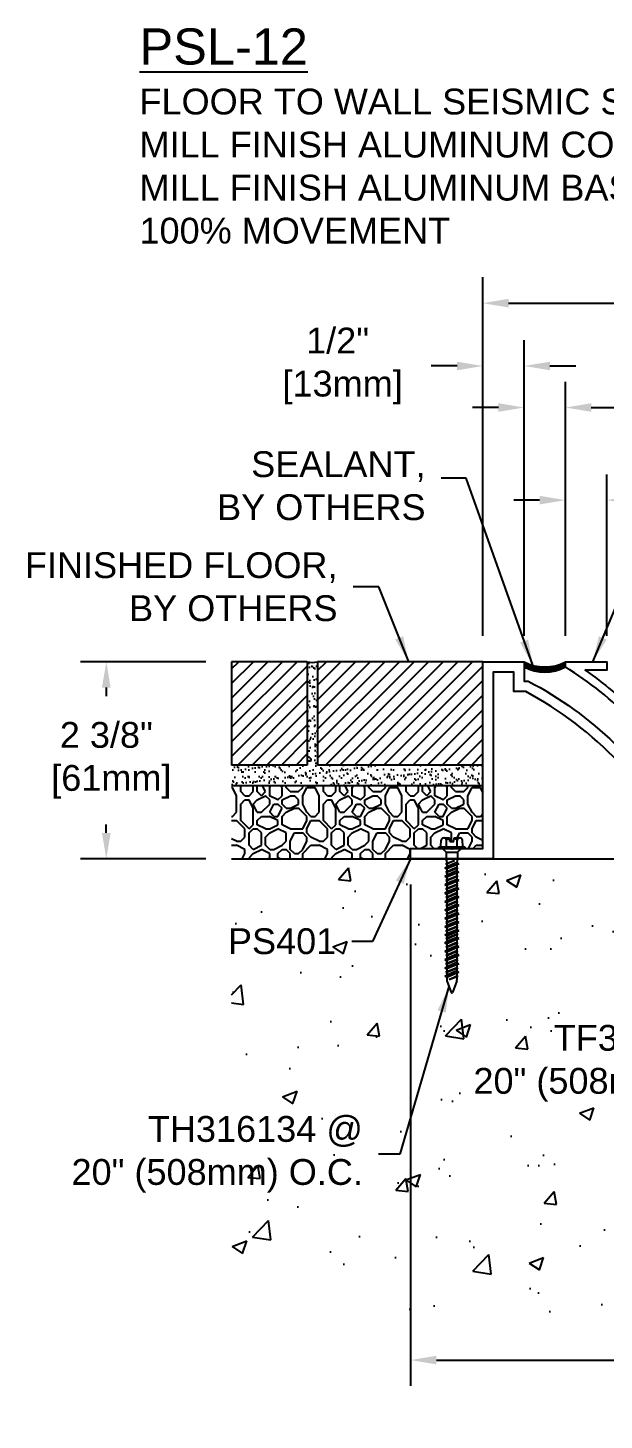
# Model space of a CAD drawing. Header units: inches. Extents: x -12.7 to 59.5, y -5.8 to 11.1.
# Drawn here: x -12.73 to -5.75, y -5.76 to 11.1 of the extents above; entities that cross this region are included whole.
import ezdxf

# ---------------------------------------------------------------- set-up
doc = ezdxf.new("R2010")
doc.units = ezdxf.units.IN
doc.header["$MEASUREMENT"] = 0
for name, color, linetype in [('ANCHORS', 4, 'Continuous'), ('CONDITIONS', 1, 'Continuous'), ('DIMENSIONS', 3, 'Continuous'), ('FILLERS', 2, 'Continuous'), ('METALS', 7, 'Continuous'), ('TEXT', 2, 'Continuous')]:
    doc.layers.add(name, color=color, linetype=linetype)
doc.styles.add('ARIAL', font='arial.ttf')
doc.dimstyles.new('Arial', dxfattribs={"dimtxt": 0.3125, "dimasz": 0.3125, "dimexe": 0.3125, "dimexo": 0.3125, "dimgap": 0.3125, "dimtad": 0, "dimtih": 1, "dimtoh": 1, "dimdec": 4, "dimzin": 3, "dimdsep": 46, "dimlunit": 4, "dimtxsty": 'ARIAL', "dimcen": 0.3125, "dimadec": 0, "dimazin": 0, "dimtfac": 1, "dimtdec": 4, "dimtofl": 0, "dimtmove": 0, "dimatfit": 3, "dimfxl": 0, "dimfrac": 2, "dimtolj": 1, "dimtzin": 0, "dimarcsym": 0})
pattern_1 = [(45, (-9, 0), (-0.0883883, 0.0883883), [])]

# ---------------------------------------------------------------- blocks, each defined once
blk = doc.blocks.new('PS401')
blk.add_lwpolyline([(4.265, 0), (3.309, 0, 0.163545), (1.394, 2.025), (1.25, 2.025), (1.25, 2.26), (1, 2.26), (1, 0), (0, 0), (0, 0.125), (0.49, 0.125), (0.5, 0.115), (0.51, 0.125), (0.875, 0.125), (0.875, 2.385), (1.375, 2.385), (1.375, 2.15), (1.425, 2.15, -0.144709), (3.257, 0.375), (3.311, 0.375, -0.007801), (3.378, 0.25), (3.515, 0.25), (3.515, 0.125), (4.265, 0.125)], format="xyb", close=True)
blk = doc.blocks.new('Ps103')
blk.add_lwpolyline([(46.051, -32.94), (44.32, -32.94), (44.32, -33.04), (46.111, -33.04, -0.104424), (47.3, -31.611, -0.058251), (48.103, -30.967), (48.103, -30.905), (47.603, -30.905), (47.603, -31.005), (47.865, -31.005, 0.045636), (47.233, -31.536, 0.100763)], format="xyb", close=True)
blk = doc.blocks.new('TH-316134')
for p, q in [((-0.157, 0.019), (0.157, 0.019)), ((-0.157, 0), (-0.157, 0.019)), ((-0.157, 0), (0.157, 0)), ((-0.135, 0.029), (-0.129, 0.1)), ((-0.115, 0), (-0.07, -0.045)), ((-0.097, 0.127), (-0.027, 0.127)), ((-0.065, 0.019), (-0.065, 0.1)), ((-0.023, 0.083), (-0.027, 0.127)), ((-0.023, 0.083), (0.023, 0.083)), ((0.023, 0.083), (0.027, 0.127)), ((0.027, 0.127), (0.097, 0.127)), ((0.064, 0.019), (0.064, 0.1)), ((0.115, 0), (0.07, -0.045)), ((0.135, 0.029), (0.129, 0.1)), ((0.157, 0.019), (0.157, 0)), ((-0.074, -0.184), (0.032, -0.147)), ((-0.07, -0.045), (0.07, -0.045)), ((-0.07, -0.045), (-0.07, -0.112)), ((-0.069, -0.122), (-0.063, -0.148)), ((0.032, -0.147), (-0.062, -0.19)), ((-0.062, -0.177), (0.032, -0.147)), ((-0.062, -0.157), (-0.062, -0.177)), ((0.062, -0.157), (0.062, -0.171)), ((0.069, -0.122), (0.063, -0.148)), ((0.07, -0.045), (0.07, -0.112)), ((-0.086, -0.234), (0.086, -0.184)), ((-0.086, -0.234), (-0.062, -0.221)), ((-0.086, -0.234), (-0.062, -0.247)), ((-0.086, -0.336), (0.086, -0.285)), ((-0.086, -0.336), (-0.062, -0.323)), ((-0.086, -0.336), (-0.062, -0.349)), ((-0.074, -0.184), (-0.062, -0.177)), ((-0.074, -0.184), (-0.062, -0.19)), ((-0.074, -0.285), (0.074, -0.234)), ((-0.074, -0.285), (-0.062, -0.279)), ((-0.074, -0.285), (-0.062, -0.291)), ((-0.074, -0.387), (0.074, -0.336)), ((0.062, -0.171), (-0.062, -0.221)), ((-0.062, -0.19), (-0.062, -0.221)), ((0.062, -0.197), (-0.062, -0.247)), ((-0.062, -0.279), (0.062, -0.228)), ((0.062, -0.241), (-0.062, -0.291)), ((-0.062, -0.247), (-0.062, -0.279)), ((0.062, -0.272), (-0.062, -0.323)), ((-0.062, -0.291), (-0.062, -0.323)), ((0.062, -0.298), (-0.062, -0.349)), ((-0.062, -0.381), (0.062, -0.33)), ((0.086, -0.184), (0.062, -0.171)), ((0.086, -0.184), (0.062, -0.197)), ((0.062, -0.197), (0.062, -0.228)), ((0.074, -0.234), (0.062, -0.228)), ((0.074, -0.234), (0.062, -0.241)), ((0.062, -0.241), (0.062, -0.272)), ((0.086, -0.285), (0.062, -0.272)), ((0.086, -0.285), (0.062, -0.298)), ((0.062, -0.298), (0.062, -0.33)), ((0.074, -0.336), (0.062, -0.33)), ((0.074, -0.336), (0.062, -0.342)), ((-0.086, -0.437), (0.086, -0.387)), ((-0.086, -0.437), (-0.062, -0.425)), ((-0.086, -0.437), (-0.062, -0.45)), ((-0.086, -0.539), (0.086, -0.488)), ((-0.074, -0.387), (-0.062, -0.381)), ((-0.074, -0.387), (-0.062, -0.393)), ((-0.074, -0.488), (0.074, -0.437)), ((-0.074, -0.488), (-0.062, -0.482)), ((-0.074, -0.488), (-0.062, -0.494)), ((0.062, -0.342), (-0.062, -0.393)), ((-0.062, -0.349), (-0.062, -0.381)), ((0.062, -0.374), (-0.062, -0.425)), ((-0.062, -0.393), (-0.062, -0.425)), ((0.062, -0.4), (-0.062, -0.45)), ((-0.062, -0.482), (0.062, -0.431)), ((0.062, -0.444), (-0.062, -0.494)), ((-0.062, -0.45), (-0.062, -0.482)), ((0.062, -0.475), (-0.062, -0.526)), ((-0.062, -0.494), (-0.062, -0.526)), ((0.062, -0.501), (-0.062, -0.552)), ((0.062, -0.342), (0.062, -0.374)), ((0.086, -0.387), (0.062, -0.374)), ((0.086, -0.387), (0.062, -0.4)), ((0.062, -0.4), (0.062, -0.431)), ((0.074, -0.437), (0.062, -0.431)), ((0.074, -0.437), (0.062, -0.444)), ((0.062, -0.444), (0.062, -0.475)), ((0.086, -0.488), (0.062, -0.475)), ((0.086, -0.488), (0.062, -0.501)), ((0.062, -0.501), (0.062, -0.533)), ((-0.086, -0.539), (-0.062, -0.526)), ((-0.086, -0.539), (-0.062, -0.552)), ((-0.086, -0.641), (0.086, -0.59)), ((-0.086, -0.641), (-0.062, -0.628)), ((-0.086, -0.641), (-0.062, -0.654)), ((-0.074, -0.59), (0.074, -0.539)), ((-0.074, -0.59), (-0.062, -0.584)), ((-0.074, -0.59), (-0.062, -0.596)), ((-0.074, -0.691), (0.074, -0.641)), ((-0.062, -0.584), (0.062, -0.533)), ((0.062, -0.545), (-0.062, -0.596)), ((-0.062, -0.552), (-0.062, -0.584)), ((0.062, -0.577), (-0.062, -0.628)), ((-0.062, -0.596), (-0.062, -0.628)), ((0.062, -0.603), (-0.062, -0.654)), ((-0.062, -0.685), (0.062, -0.634)), ((0.062, -0.647), (-0.062, -0.698)), ((-0.062, -0.654), (-0.062, -0.685)), ((0.074, -0.539), (0.062, -0.533)), ((0.074, -0.539), (0.062, -0.545)), ((0.062, -0.545), (0.062, -0.577)), ((0.086, -0.59), (0.062, -0.577)), ((0.086, -0.59), (0.062, -0.603)), ((0.062, -0.603), (0.062, -0.634)), ((0.074, -0.641), (0.062, -0.634)), ((0.074, -0.641), (0.062, -0.647)), ((0.062, -0.647), (0.062, -0.678)), ((-0.086, -0.742), (0.086, -0.691)), ((-0.086, -0.742), (-0.062, -0.729)), ((-0.086, -0.742), (-0.062, -0.755)), ((-0.086, -0.844), (0.086, -0.793)), ((-0.086, -0.844), (-0.062, -0.831)), ((-0.074, -0.691), (-0.062, -0.685)), ((-0.074, -0.691), (-0.062, -0.698)), ((-0.074, -0.793), (0.074, -0.742)), ((-0.074, -0.793), (-0.062, -0.787)), ((-0.074, -0.793), (-0.062, -0.799)), ((0.062, -0.678), (-0.062, -0.729)), ((-0.062, -0.698), (-0.062, -0.729)), ((0.062, -0.704), (-0.062, -0.755)), ((-0.062, -0.787), (0.062, -0.736)), ((0.062, -0.748), (-0.062, -0.799)), ((-0.062, -0.755), (-0.062, -0.787)), ((0.062, -0.78), (-0.062, -0.831)), ((-0.062, -0.799), (-0.062, -0.831)), ((0.062, -0.806), (-0.062, -0.857)), ((-0.062, -0.888), (0.062, -0.838)), ((0.086, -0.691), (0.062, -0.678)), ((0.086, -0.691), (0.062, -0.704)), ((0.062, -0.704), (0.062, -0.736)), ((0.074, -0.742), (0.062, -0.736)), ((0.074, -0.742), (0.062, -0.748)), ((0.062, -0.748), (0.062, -0.78)), ((0.086, -0.793), (0.062, -0.78)), ((0.086, -0.793), (0.062, -0.806)), ((0.062, -0.806), (0.062, -0.838)), ((0.074, -0.844), (0.062, -0.838)), ((-0.086, -0.844), (-0.062, -0.857)), ((-0.086, -0.945), (0.086, -0.895)), ((-0.086, -0.945), (-0.062, -0.932)), ((-0.086, -0.945), (-0.062, -0.958)), ((-0.086, -1.047), (0.086, -0.996)), ((-0.074, -0.895), (0.074, -0.844)), ((-0.074, -0.895), (-0.062, -0.888)), ((-0.074, -0.895), (-0.062, -0.901)), ((-0.074, -0.996), (0.074, -0.945)), ((-0.074, -0.996), (-0.062, -0.99)), ((-0.074, -0.996), (-0.062, -1.002)), ((0.062, -0.85), (-0.062, -0.901)), ((-0.062, -0.857), (-0.062, -0.888)), ((0.062, -0.882), (-0.062, -0.932)), ((-0.062, -0.901), (-0.062, -0.932)), ((0.062, -0.907), (-0.062, -0.958)), ((-0.062, -0.99), (0.062, -0.939)), ((0.062, -0.951), (-0.062, -1.002)), ((-0.062, -0.958), (-0.062, -0.99)), ((0.062, -0.983), (-0.062, -1.034)), ((-0.062, -1.002), (-0.062, -1.034)), ((0.062, -1.009), (-0.062, -1.06)), ((0.074, -0.844), (0.062, -0.85)), ((0.062, -0.85), (0.062, -0.882)), ((0.086, -0.895), (0.062, -0.882)), ((0.086, -0.895), (0.062, -0.907)), ((0.062, -0.907), (0.062, -0.939)), ((0.074, -0.945), (0.062, -0.939)), ((0.074, -0.945), (0.062, -0.951)), ((0.062, -0.951), (0.062, -0.983)), ((0.086, -0.996), (0.062, -0.983)), ((0.086, -0.996), (0.062, -1.009)), ((0.062, -1.001), (0.062, -1.033)), ((-0.086, -1.047), (-0.062, -1.034)), ((-0.086, -1.047), (-0.062, -1.06)), ((-0.086, -1.141), (0.086, -1.09)), ((-0.086, -1.141), (-0.062, -1.128)), ((-0.086, -1.141), (-0.062, -1.154)), ((-0.074, -1.09), (0.074, -1.039)), ((-0.074, -1.09), (-0.062, -1.084)), ((-0.074, -1.09), (-0.062, -1.096)), ((-0.074, -1.191), (0.074, -1.141)), ((-0.062, -1.084), (0.062, -1.033)), ((0.062, -1.045), (-0.062, -1.096)), ((-0.062, -1.052), (-0.062, -1.084)), ((0.062, -1.077), (-0.062, -1.128)), ((-0.062, -1.096), (-0.062, -1.128)), ((0.062, -1.103), (-0.062, -1.154)), ((-0.062, -1.185), (0.062, -1.134)), ((0.062, -1.147), (-0.062, -1.198)), ((-0.062, -1.154), (-0.062, -1.185)), ((0.062, -1.178), (-0.062, -1.229)), ((0.074, -1.039), (0.062, -1.033)), ((0.074, -1.039), (0.062, -1.045)), ((0.062, -1.045), (0.062, -1.077)), ((0.086, -1.09), (0.062, -1.077)), ((0.086, -1.09), (0.062, -1.103)), ((0.062, -1.103), (0.062, -1.134)), ((0.074, -1.141), (0.062, -1.134)), ((0.074, -1.141), (0.062, -1.147)), ((0.062, -1.147), (0.062, -1.178)), ((0.086, -1.191), (0.062, -1.178)), ((-0.086, -1.242), (0.086, -1.191)), ((-0.086, -1.242), (-0.062, -1.229)), ((-0.086, -1.242), (-0.062, -1.255)), ((-0.086, -1.344), (0.086, -1.293)), ((-0.086, -1.344), (-0.062, -1.331)), ((-0.086, -1.344), (-0.062, -1.357)), ((-0.074, -1.191), (-0.062, -1.185)), ((-0.074, -1.191), (-0.062, -1.198)), ((-0.074, -1.293), (0.074, -1.242)), ((-0.074, -1.293), (-0.062, -1.287)), ((-0.074, -1.293), (-0.062, -1.299)), ((-0.074, -1.395), (0.074, -1.344)), ((-0.062, -1.198), (-0.062, -1.229)), ((0.062, -1.204), (-0.062, -1.255)), ((-0.062, -1.287), (0.062, -1.236)), ((0.062, -1.248), (-0.062, -1.299)), ((-0.062, -1.255), (-0.062, -1.287)), ((0.062, -1.28), (-0.062, -1.331)), ((-0.062, -1.299), (-0.062, -1.331)), ((0.062, -1.306), (-0.062, -1.357)), ((-0.062, -1.388), (0.062, -1.338)), ((0.086, -1.191), (0.062, -1.204)), ((0.062, -1.204), (0.062, -1.236)), ((0.074, -1.242), (0.062, -1.236)), ((0.074, -1.242), (0.062, -1.248)), ((0.062, -1.248), (0.062, -1.28)), ((0.086, -1.293), (0.062, -1.28)), ((0.086, -1.293), (0.062, -1.306)), ((0.062, -1.306), (0.062, -1.338)), ((0.074, -1.344), (0.062, -1.338)), ((0.074, -1.344), (0.062, -1.35)), ((-0.086, -1.445), (0.086, -1.395)), ((-0.086, -1.445), (-0.062, -1.432)), ((-0.086, -1.445), (-0.062, -1.458)), ((-0.086, -1.547), (0.086, -1.496)), ((-0.074, -1.395), (-0.062, -1.388)), ((-0.074, -1.395), (-0.062, -1.401)), ((-0.074, -1.496), (0.074, -1.445)), ((-0.074, -1.496), (-0.062, -1.49)), ((-0.074, -1.496), (-0.062, -1.502)), ((0.062, -1.35), (-0.062, -1.401)), ((-0.062, -1.357), (-0.062, -1.388)), ((0.062, -1.382), (-0.062, -1.432)), ((-0.062, -1.401), (-0.062, -1.432)), ((0.062, -1.407), (-0.062, -1.458)), ((-0.062, -1.49), (0.062, -1.439)), ((0.062, -1.451), (-0.062, -1.502)), ((-0.062, -1.458), (-0.062, -1.49)), ((0.062, -1.483), (-0.062, -1.534)), ((-0.062, -1.502), (-0.062, -1.534)), ((0.062, -1.509), (-0.062, -1.56)), ((0.062, -1.35), (0.062, -1.382)), ((0.086, -1.395), (0.062, -1.382)), ((0.086, -1.395), (0.062, -1.407)), ((0.062, -1.407), (0.062, -1.439)), ((0.074, -1.445), (0.062, -1.439)), ((0.074, -1.445), (0.062, -1.451)), ((0.062, -1.451), (0.062, -1.483)), ((0.086, -1.496), (0.062, -1.483)), ((0.086, -1.496), (0.062, -1.509)), ((0.062, -1.509), (0.062, -1.541)), ((-0.086, -1.547), (-0.062, -1.534)), ((-0.086, -1.547), (-0.062, -1.56)), ((-0.062, -1.56), (-0.062, -1.586)), ((-0.06, -1.601), (-0.01, -1.744)), ((-0.034, -1.584), (0.062, -1.541)), ((-0.034, -1.584), (0.074, -1.547)), ((0.062, -1.553), (-0.034, -1.584)), ((0.06, -1.601), (0.01, -1.744)), ((0.074, -1.547), (0.062, -1.541)), ((0.074, -1.547), (0.062, -1.553)), ((0.062, -1.553), (0.062, -1.586))]:
    blk.add_line(p, q)
for centre, radius, start, end in [((-0.146, 0.03), 0.0112, 270, 355), ((-0.097, 0.095), 0.0327, 9.285, 170.715), ((0, 0.038), 0.0896, 107.4215, 136.0407), ((0, 0.038), 0.0896, 43.9593, 72.5785), ((0.097, 0.095), 0.0327, 9.285, 170.715), ((0.146, 0.03), 0.0112, 185, 270), ((-0.023, -0.112), 0.0465, 180, 191.9357), ((-0.109, -0.157), 0.0465, 0, 11.9357), ((0.109, -0.157), 0.0465, 168.0643, 180), ((0.023, -0.112), 0.0465, 348.0643, 0), ((-0.016, -1.586), 0.0465, 180, 199.3058), ((0.016, -1.586), 0.0465, 340.6942, 0), ((0, -1.739), 0.0106, 204.1001, 335.8999)]:
    blk.add_arc(centre, radius, start, end)
blk = doc.blocks.new('TH316134')
blk.add_blockref('TH-316134', (0, 0))
blk = doc.blocks.new('*D10')
at = {"layer": 'Defpoints', "color": 0}
for p in [(-8.095, 1.038), (1.42, -4.52), (1.42, -5.03)]:
    blk.add_point(p, dxfattribs=at)
at = {"layer": 'DIMENSIONS', "color": 0, "lineweight": -2}
for p, q in [((-8.095, 0.725), (-8.095, -5.343)), ((1.42, -4.832), (1.42, -5.343)), ((-7.782, -5.03), (-4.591, -5.03)), ((1.108, -5.03), (-2.083, -5.03))]:
    blk.add_line(p, q, dxfattribs=at)
at = {"layer": 'DIMENSIONS', "color": 0}
for points in [[(-7.782, -4.978), (-7.782, -5.082), (-8.095, -5.03)], [(1.108, -4.978), (1.108, -5.082), (1.42, -5.03)]]:
    blk.add_solid(points, dxfattribs=at)
at = {"layer": 'DIMENSIONS', "color": 0, "insert": (-3.337, -5.03), "char_height": 0.3125, "attachment_point": 5, "style": 'ARIAL'}
blk.add_mtext('\\A1;9 1/2"\\P [242mm]', dxfattribs=at)
blk = doc.blocks.new('*D12')
at = {"layer": 'Defpoints', "color": 0}
for p in [(-6.22, 6.5), (-6.72, 3.423), (-6.22, 3.423)]:
    blk.add_point(p, dxfattribs=at)
at = {"layer": 'DIMENSIONS', "color": 0, "lineweight": -2}
for p, q in [((-6.72, 3.735), (-6.72, 6.812)), ((-6.22, 3.735), (-6.22, 6.812)), ((-7.032, 6.5), (-7.345, 6.5)), ((-5.907, 6.5), (-5.595, 6.5))]:
    blk.add_line(p, q, dxfattribs=at)
at = {"layer": 'DIMENSIONS', "color": 0}
for points in [[(-7.032, 6.552), (-7.032, 6.448), (-6.72, 6.5)], [(-5.907, 6.552), (-5.907, 6.448), (-6.22, 6.5)]]:
    blk.add_solid(points, dxfattribs=at)
at = {"layer": 'DIMENSIONS', "color": 0, "insert": (-4.462, 6.5), "char_height": 0.3125, "attachment_point": 5, "style": 'ARIAL'}
blk.add_mtext('\\A1;1/2"\\P [13mm]', dxfattribs=at)
blk = doc.blocks.new('*D13')
at = {"layer": 'Defpoints', "color": 0}
for p in [(13.42, 7.763), (13.42, 7.326), (-7.22, 3.423)]:
    blk.add_point(p, dxfattribs=at)
at = {"layer": 'DIMENSIONS', "color": 0, "lineweight": -2}
for p, q in [((-7.22, 3.735), (-7.22, 8.076)), ((13.42, 7.638), (13.42, 8.076)), ((-6.907, 7.763), (1.846, 7.763)), ((13.108, 7.763), (4.354, 7.763))]:
    blk.add_line(p, q, dxfattribs=at)
at = {"layer": 'DIMENSIONS', "color": 0}
for points in [[(-6.907, 7.816), (-6.907, 7.711), (-7.22, 7.763)], [(13.108, 7.816), (13.108, 7.711), (13.42, 7.763)]]:
    blk.add_solid(points, dxfattribs=at)
at = {"layer": 'DIMENSIONS', "color": 0, "insert": (3.1, 7.763), "char_height": 0.3125, "attachment_point": 5, "style": 'ARIAL'}
blk.add_mtext('\\A1;1\'-8 5/8"\\P [524mm]', dxfattribs=at)
blk = doc.blocks.new('*D14')
at = {"layer": 'Defpoints', "color": 0}
for p in [(-7.22, 7.003), (-7.22, 3.423), (-6.72, 3.423)]:
    blk.add_point(p, dxfattribs=at)
at = {"layer": 'DIMENSIONS', "color": 0, "lineweight": -2}
for p, q in [((-7.22, 3.735), (-7.22, 7.316)), ((-6.72, 3.735), (-6.72, 7.316)), ((-7.532, 7.003), (-7.845, 7.003)), ((-6.407, 7.003), (-6.095, 7.003))]:
    blk.add_line(p, q, dxfattribs=at)
at = {"layer": 'DIMENSIONS', "color": 0}
for points in [[(-7.532, 7.055), (-7.532, 6.951), (-7.22, 7.003)], [(-6.407, 7.055), (-6.407, 6.951), (-6.72, 7.003)]]:
    blk.add_solid(points, dxfattribs=at)
at = {"layer": 'DIMENSIONS', "color": 0, "insert": (-8.977, 7.003), "char_height": 0.3125, "attachment_point": 5, "style": 'ARIAL'}
blk.add_mtext('\\A1;1/2"\\P [13mm]', dxfattribs=at)
blk = doc.blocks.new('*D15')
at = {"layer": 'Defpoints', "color": 0}
for p in [(-5.72, 5.379), (-6.22, 3.423), (-5.72, 3.423)]:
    blk.add_point(p, dxfattribs=at)
at = {"layer": 'DIMENSIONS', "color": 0, "lineweight": -2}
for p, q in [((-6.22, 3.735), (-6.22, 5.691)), ((-5.72, 3.735), (-5.72, 5.691)), ((-6.532, 5.379), (-6.845, 5.379)), ((-5.407, 5.379), (-5.095, 5.379))]:
    blk.add_line(p, q, dxfattribs=at)
at = {"layer": 'DIMENSIONS', "color": 0}
for points in [[(-6.532, 5.431), (-6.532, 5.327), (-6.22, 5.379)], [(-5.407, 5.431), (-5.407, 5.327), (-5.72, 5.379)]]:
    blk.add_solid(points, dxfattribs=at)
at = {"layer": 'DIMENSIONS', "color": 0, "insert": (-3.962, 5.379), "char_height": 0.3125, "attachment_point": 5, "style": 'ARIAL'}
blk.add_mtext('\\A1;1/2"\\P [13mm]', dxfattribs=at)
blk = doc.blocks.new('sealant')
for centre, radius, start, end in [((1.141, -8.699), 0.528, 241.7432, 298.2568), ((1.141, -8.714), 0.528, 241.7432, 298.2568), ((1.141, -8.73), 0.528, 241.7432, 298.2568), ((1.141, -8.746), 0.528, 241.7432, 298.2568), ((1.14, -8.766), 0.524, 241.6305, 298.6259)]:
    blk.add_arc(centre, radius, start, end)
blk = doc.blocks.new('*D17')
at = {"layer": 'Defpoints', "color": 0}
for p in [(-10.26, 3.423), (-11.776, 1.038), (-10.26, 1.038)]:
    blk.add_point(p, dxfattribs=at)
at = {"layer": 'DIMENSIONS', "color": 0, "lineweight": -2}
for p, q in [((-10.573, 3.423), (-12.089, 3.423)), ((-11.776, 3.11), (-11.776, 3.006)), ((-11.776, 1.35), (-11.776, 1.454)), ((-10.573, 1.038), (-12.089, 1.038))]:
    blk.add_line(p, q, dxfattribs=at)
at = {"layer": 'DIMENSIONS', "color": 0}
for points in [[(-11.829, 3.11), (-11.724, 3.11), (-11.776, 3.423)], [(-11.829, 1.35), (-11.724, 1.35), (-11.776, 1.038)]]:
    blk.add_solid(points, dxfattribs=at)
at = {"layer": 'DIMENSIONS', "color": 0, "insert": (-11.776, 2.23), "char_height": 0.3125, "attachment_point": 5, "style": 'ARIAL'}
blk.add_mtext('\\A1;2 3/8"\\P [61mm]', dxfattribs=at)

msp = doc.modelspace()

# ---------------------------------------------------------------- hatches: boundary and pattern name
at = {"layer": 'CONDITIONS'}
h = msp.add_hatch(dxfattribs=at)
h.set_pattern_fill('AR-SAND', color=256, scale=0.0625, style=0)
h.set_pattern_definition([(37.5, (-9, 0), (-0.003937, 0.1204265), [0, -0.095, 0, -0.10625, 0, -0.1015625]), (7.5, (-9, 0), (0.110611, 0.176384), [0, -0.05125, 0, -0.085625, 0, -0.0328125]), (327.5, (-9.07688, 0), (0.194634, 0.0003537), [0, -0.03125, 0, -0.1125, 0, -0.146875]), (317.5, (-9.07688, 0), (0.187883, 0.054855), [0, -0.015625, 0, -0.07375, 0, -0.084375])])
h.paths.add_polyline_path([(-9.219665, 3.422595, -0.1359599), (-9.344665, 3.422595), (-9.344665, 2.172595), (-10.260046, 2.172595), (-10.260046, 1.922595), (-7.219665, 1.922595), (-7.219665, 2.172595), (-9.219665, 2.172595)])
h = msp.add_hatch(dxfattribs=at)
h.set_pattern_fill('ANSI31', color=256, style=0)
h.set_pattern_definition(pattern_1)
h.paths.add_polyline_path([(-9.344665, 3.422595), (-10.260046, 3.422595), (-10.260046, 2.172595), (-9.344665, 2.172595)])
h = msp.add_hatch(dxfattribs=at)
h.set_pattern_fill('ANSI31', color=256, style=0)
h.set_pattern_definition(pattern_1)
h.paths.add_polyline_path([(-7.219665, 2.172595), (-7.219665, 3.422595), (-9.219665, 3.422595), (-9.219665, 2.172595)])
h = msp.add_hatch(dxfattribs=at)
h.set_pattern_fill('AGGREGAT', color=256, style=0)
h.set_pattern_definition([(0, (-9, 0), (1, 1), [0.1, -0.15, 0.05, -0.15, 0.05, -0.5]), (0, (-8.5, 0.1), (1, 1), [0.05, -0.95]), (0, (-8.8, 0.15), (1, 1), [0.05, -0.1, 0.05, -0.8]), (0, (-8.3, 0.2), (1, 1), [0.1, -0.9]), (0, (-8.2, 0.25), (1, 1), [0.05, -0.95]), (0, (-8.5, 0.35), (1, 1), [0.1, -0.9]), (0, (-9, 0.4), (1, 1), [0.05, -0.1, 0.05, -0.25, 0.15, -0.4]), (0, (-8.3, 0.5), (1, 1), [0.1, -0.9]), (0, (-8.9, 0.55), (1, 1), [0.1, -0.05, 0.05, -0.4, 0.05, -0.35]), (0, (-8.95, 0.6), (1, 1), [0.05, -0.95]), (0, (-8.6, 0.65), (1, 1), [0.05, -0.05, 0.05, -0.85]), (0, (-8.75, 0.7), (1, 1), [0.05, -0.95]), (0, (-8.1, 0.75), (1, 1), [0.05, -0.95]), (0, (-8.55, 0.8), (1, 1), [0.05, -0.4, 0.05, -0.5]), (0, (-8.55, 0.85), (1, 1), [0.1, -0.9]), (0, (-8.35, 0.9), (1, 1), [0.1, -0.9]), (0, (-8.95, 0.95), (1, 1), [0.05, -0.6, 0.1, -0.25]), (90, (-9, 0.45), (-1, 1), [0.2, -0.2, 0.1, -0.5]), (90, (-8.95, 0.45), (-1, 1), [0.05, -0.35, 0.1, -0.5]), (90, (-8.9, 0.2), (-1, 1), [0.15, -0.85]), (90, (-8.85, 0.2), (-1, 1), [0.1, -0.9]), (90, (-8.8, 0.05), (-1, 1), [0.05, -0.6, 0.05, -0.05, 0.1, -0.15]), (90, (-8.7, 0.05), (-1, 1), [0.05, -0.35, 0.05, -0.55]), (90, (-8.65, 0.45), (-1, 1), [0.1, -0.15, 0.05, -0.05, 0.1, -0.55]), (90, (-8.6, 0.25), (-1, 1), [0.1, -0.55, 0.05, -0.3]), (90, (-8.55, 0.05), (-1, 1), [0.05, -0.05, 0.1, -0.8]), (90, (-8.45, 0.7), (-1, 1), [0.05, -0.95]), (90, (-8.4, 0.7), (-1, 1), [0.1, -0.1, 0.05, -0.05, 0.1, -0.6]), (90, (-8.35, 0.25), (-1, 1), [0.05, -0.05, 0.05, -0.1, 0.05, -0.7]), (90, (-8.2, 0.6), (-1, 1), [0.2, -0.8]), (90, (-8.15, 0.5), (-1, 1), [0.2, -0.15, 0.1, -0.55]), (90, (-8.1, 0.1), (-1, 1), [0.05, -0.15, 0.1, -0.7]), (90, (-8.05, 0.2), (-1, 1), [0.15, -0.85]), (45, (-8.6, 0), (6e-17, 1), [0.0707, -1.3435]), (45, (-8.05, 0.05), (6e-17, 1), [0.07071, -1.20208, 0.07071, -0.07071]), (45, (-8.7, 0.1), (6e-17, 1), [0.07071, -0.56568, 0.07071, -0.70711]), (45, (-8.45, 0.1), (6e-17, 1), [0.07071, -1.13137, 0.07071, -0.14142]), (45, (-8.4, 0.1), (6e-17, 1), [0.14142, -0.56568, 0.14142, -0.56569]), (45, (-8.65, 0.2), (6e-17, 1), [0.0707, -0.6364, 0.0707, -0.0707, 0.0707, -0.49501]), (45, (-8.15, 0.25), (6e-17, 1), [0.07071, -0.07071, 0.07071, -1.20208]), (45, (-8.85, 0.3), (6e-17, 1), [0.07071, -0.84852, 0.07071, -0.42427]), (45, (-8.05, 0.4), (6e-17, 1), [0.0707, -0.0707, 0.0707, -0.28284, 0.0707, -0.84857]), (45, (-8.65, 0.55), (6e-17, 1), [0.0707, -1.3435]), (45, (-8.9, 0.6), (6e-17, 1), [0.14142, -1.2728]), (45, (-9, 0.7), (6e-17, 1), [0.07071, -0.07071, 0.07071, -1.20208]), (45, (-8.45, 0.85), (6e-17, 1), [0.0707, -1.3435]), (45, (-8.15, 0.95), (6e-17, 1), [0.0707, -1.3435]), (135, (-8.55, 0.1), (6e-17, 1), [0.0707, -1.3435]), (135, (-8.5, 0.1), (6e-17, 1), [0.0707, -1.3435]), (135, (-8.8, 0.15), (6e-17, 1), [0.07071, -0.28284, 0.14142, -0.91924]), (135, (-9, 0.15), (6e-17, 1), [0.0707, -1.3435]), (135, (-8.35, 0.3), (6e-17, 1), [0.07071, -0.56569, 0.07071, -0.70711]), (135, (-8.3, 0.3), (6e-17, 1), [0.0707, -0.4243, 0.0707, -0.4242, 0.0707, -0.35361]), (135, (-8.9, 0.35), (6e-17, 1), [0.0707, -1.3435]), (135, (-8.1, 0.4), (6e-17, 1), [0.1414, -0.35355, 0.0707, -0.0707, 0.0707, -0.70716]), (135, (-8.75, 0.55), (6e-17, 1), [0.0707, -1.3435]), (135, (-8.35, 0.55), (6e-17, 1), [0.14142, -1.2728]), (135, (-8.3, 0.55), (6e-17, 1), [0.0707, -1.3435]), (135, (-8.6, 0.65), (6e-17, 1), [0.0707, -1.3435]), (135, (-8.9, 0.8), (6e-17, 1), [0.0707, -1.3435]), (135, (-8.1, 0.8), (6e-17, 1), [0.0707, -1.3435]), (26.565, (-8.9, 0), (1, 4e-10), [0.1118, -2.12427]), (26.565, (-9, 0.1), (1, 4e-10), [0.1118, -2.12427]), (26.565, (-9, 0.15), (1, 4e-10), [0.1118, -2.12427]), (26.565, (-8.75, 0.15), (1, 4e-10), [0.1118, -2.12427]), (26.565, (-8.8, 0.35), (1, 4e-10), [0.1118, -2.12427]), (26.565, (-8.8, 0.4), (1, 4e-10), [0.1118, -2.12427]), (26.565, (-8.6, 0.6), (1, 4e-10), [0.1118, -2.12427]), (26.565, (-8.55, 0.65), (1, 4e-10), [0.1118, -2.12427]), (26.565, (-8.95, 0.75), (1, 4e-10), [0.1118, -2.12427]), (26.565, (-8.65, 0.75), (1, 4e-10), [0.1118, -2.12427]), (63.435, (-8.15, 0), (5e-11, 1), [0.1118, -2.12427]), (63.435, (-8.4, 0.15), (5e-11, 1), [0.1118, -2.12427]), (63.435, (-8.55, 0.25), (5e-11, 1), [0.1118, -2.12427]), (63.435, (-8.4, 0.4), (5e-11, 1), [0.1118, -2.12427]), (63.435, (-8.35, 0.4), (5e-11, 1), [0.1118, -2.12427]), (63.435, (-8.7, 0.55), (5e-11, 1), [0.1118, -2.12427]), (63.435, (-8.8, 0.6), (5e-11, 1), [0.1118, -2.12427]), (63.435, (-8.4, 0.8), (5e-11, 1), [0.1118, -2.12427]), (63.435, (-8.8, 0.9), (5e-11, 1), [0.1118, -2.12427]), (116.565, (-8.95, 0.6), (-4e-10, 1), [0.1118, -2.12427]), (116.565, (-8.35, 0.6), (-4e-10, 1), [0.1118, -2.12427]), (116.565, (-9, 0.65), (-4e-10, 1), [0.1118, -2.12427]), (116.565, (-8.2, 0.8), (-4e-10, 1), [0.1118, -2.12427]), (116.565, (-8.85, 0.85), (-4e-10, 1), [0.1118, -2.12427]), (116.565, (-8.65, 0.9), (-4e-10, 1), [0.1118, -2.12427]), (153.435, (-8.6, 0), (-1, 4e-10), [0.1118, -2.12427]), (153.435, (-8.8, 0.1), (-1, 4e-10), [0.1118, -2.12427]), (153.435, (-8.1, 0.15), (-1, 4e-10), [0.1118, -2.12427]), (153.435, (-8.2, 0.25), (-1, 4e-10), [0.1118, -2.12427]), (153.435, (-8.6, 0.35), (-1, 4e-10), [0.1118, -2.12427]), (153.435, (-8.85, 0.4), (-1, 4e-10), [0.1118, -2.12427]), (153.435, (-8.55, 0.4), (-1, 4e-10), [0.1118, -2.12427]), (153.435, (-8.7, 0.5), (-1, 4e-10), [0.1118, -2.12427]), (153.435, (-8.7, 0.75), (-1, 4e-10), [0.1118, -2.12427]), (153.435, (-9, 0.95), (-1, 4e-10), [0.1118, -2.12427]), (153.435, (-8.4, 0.95), (-1, 4e-10), [0.1118, -2.12427]), (153.435, (-8.3, 0.95), (-1, 4e-10), [0.1118, -2.12427])])
h.paths.add_polyline_path([(-10.260046, 1.922595), (-10.260046, 1.037595), (-8.094665, 1.037595), (-8.094665, 1.162595), (-7.751415, 1.162595), (-7.751415, 1.181345), (-7.741091, 1.181345, 0.388878732), (-7.729883, 1.191615), (-7.723665, 1.262689, -0.367507487), (-7.691415, 1.290095), (-7.621852, 1.290095), (-7.617915, 1.245095), (-7.571415, 1.245095), (-7.567478, 1.290095), (-7.497915, 1.290095, -0.367507487), (-7.465665, 1.262689), (-7.459447, 1.191615, 0.388878732), (-7.44824, 1.181345), (-7.437915, 1.181345), (-7.437915, 1.162595), (-7.219665, 1.162595), (-7.219665, 1.922595)])
h = msp.add_hatch(dxfattribs=at)
h.set_pattern_fill('AR-CONC', color=256, scale=0.25, style=0)
h.paths.add_polyline_path([(1.420335, 1.037595), (0.482702, 1.037595, 0.098161082), (0.484951, 1.019652), (0.506585, 1.008001), (0.482585, 0.995076), (0.482585, 0.963383), (0.495609, 0.956369), (0.482585, 0.951057), (0.482585, 0.919364), (0.506585, 0.906439), (0.482585, 0.893514), (0.482585, 0.861821), (0.495609, 0.854807), (0.482585, 0.849494), (0.482585, 0.817801), (0.506585, 0.804876), (0.482585, 0.791951), (0.482585, 0.760258), (0.495609, 0.753244), (0.482585, 0.747932), (0.482585, 0.716239), (0.506585, 0.703314), (0.482585, 0.690389), (0.482585, 0.658696), (0.495609, 0.651682), (0.482585, 0.646369), (0.482585, 0.614676), (0.506585, 0.601751), (0.482585, 0.588826), (0.482585, 0.557133), (0.495609, 0.550119), (0.482585, 0.544807), (0.482585, 0.513114), (0.506585, 0.500189), (0.482585, 0.487264), (0.482585, 0.455571), (0.495609, 0.448557), (0.482585, 0.443244), (0.482585, 0.411551), (0.506585, 0.398626), (0.482585, 0.385701), (0.482585, 0.354008), (0.495609, 0.346994), (0.482585, 0.341682), (0.482585, 0.309989), (0.506585, 0.297064), (0.482585, 0.284139), (0.482585, 0.252446), (0.495609, 0.245432), (0.482585, 0.240119), (0.482585, 0.208426), (0.506585, 0.195501), (0.482585, 0.182576), (0.482585, 0.144566), (0.495609, 0.137551), (0.482585, 0.132239), (0.482585, 0.100546), (0.506585, 0.087621), (0.482585, 0.074696), (0.482585, 0.034438), (0.495609, 0.027424), (0.482585, 0.022111), (0.482585, -0.009582), (0.506585, -0.022507), (0.482585, -0.035431), (0.482585, -0.071195), (0.495609, -0.078209), (0.482585, -0.083521), (0.482585, -0.115214), (0.506585, -0.128139), (0.482585, -0.141064), (0.482585, -0.173456), (0.495609, -0.18047), (0.482585, -0.185783), (0.482585, -0.217476), (0.506585, -0.230401), (0.482585, -0.243326), (0.482585, -0.275717), (0.495609, -0.282732), (0.358085, -0.338825), (0.34506, -0.331811), (0.482585, -0.275717), (0.482585, -0.243326), (0.358085, -0.294107), (0.334085, -0.281182), (0.358085, -0.268257), (0.482585, -0.217476), (0.482585, -0.185783), (0.358085, -0.236564), (0.34506, -0.22955), (0.482585, -0.173456), (0.482585, -0.141064), (0.358085, -0.191845), (0.334085, -0.17892), (0.358085, -0.165996), (0.482585, -0.115214), (0.482585, -0.083521), (0.358085, -0.134303), (0.34506, -0.127288), (0.482585, -0.071195), (0.482585, -0.035431), (0.358085, -0.086213), (0.334085, -0.073288), (0.358085, -0.060363), (0.482585, -0.009582), (0.482585, 0.022111), (0.358085, -0.02867), (0.34506, -0.021656), (0.482585, 0.034438), (0.482585, 0.074696), (0.358085, 0.023915), (0.334085, 0.03684), (0.358085, 0.049765), (0.482585, 0.100546), (0.482585, 0.132239), (0.358085, 0.081458), (0.34506, 0.088472), (0.358085, 0.093784), (0.358085, 0.131795), (0.334085, 0.14472), (0.358085, 0.157645), (0.358085, 0.189338), (0.34506, 0.196352), (0.358085, 0.201665), (0.358085, 0.233358), (0.334085, 0.246283), (0.358085, 0.259207), (0.358085, 0.2909), (0.34506, 0.297915), (0.358085, 0.303227), (0.358085, 0.33492), (0.334085, 0.347845), (0.358085, 0.36077), (0.358085, 0.392463), (0.34506, 0.399477), (0.358085, 0.40479), (0.358085, 0.436483), (0.334085, 0.449408), (0.358085, 0.462332), (0.358085, 0.494025), (0.34506, 0.50104), (0.358085, 0.506352), (0.358085, 0.538045), (0.334085, 0.55097), (0.358085, 0.563895), (0.358085, 0.595588), (0.34506, 0.602602), (0.358085, 0.607915), (0.358085, 0.639608), (0.334085, 0.652533), (0.358085, 0.665457), (0.358085, 0.69715), (0.34506, 0.704165), (0.358085, 0.709477), (0.358085, 0.74117), (0.334085, 0.754095), (0.358085, 0.76702), (0.358085, 0.798713), (0.34506, 0.805727), (0.358085, 0.81104), (0.358085, 0.842733), (0.334085, 0.855658), (0.358085, 0.868582), (0.358085, 0.900275), (0.34506, 0.90729), (0.358085, 0.912602), (0.358085, 0.944295), (0.334085, 0.95722), (0.358085, 0.970145), (0.358085, 1.001838), (0.343744, 1.009561), (0.358085, 1.014165), (0.358085, 1.034297, 0.017748482), (0.357968, 1.037595), (-4.145029, 1.037595, 0.098161082), (-4.142779, 1.019652), (-4.121146, 1.008001), (-4.145146, 0.995076), (-4.145146, 0.963383), (-4.132121, 0.956369), (-4.145146, 0.951057), (-4.145146, 0.919364), (-4.121146, 0.906439), (-4.145146, 0.893514), (-4.145146, 0.861821), (-4.132121, 0.854807), (-4.145146, 0.849494), (-4.145146, 0.817801), (-4.121146, 0.804876), (-4.145146, 0.791951), (-4.145146, 0.760258), (-4.132121, 0.753244), (-4.145146, 0.747932), (-4.145146, 0.716239), (-4.121146, 0.703314), (-4.145146, 0.690389), (-4.145146, 0.658696), (-4.132121, 0.651682), (-4.145146, 0.646369), (-4.145146, 0.614676), (-4.121146, 0.601751), (-4.145146, 0.588826), (-4.145146, 0.557133), (-4.132121, 0.550119), (-4.145146, 0.544807), (-4.145146, 0.513114), (-4.121146, 0.500189), (-4.145146, 0.487264), (-4.145146, 0.455571), (-4.132121, 0.448557), (-4.145146, 0.443244), (-4.145146, 0.411551), (-4.121146, 0.398626), (-4.145146, 0.385701), (-4.145146, 0.354008), (-4.132121, 0.346994), (-4.145146, 0.341682), (-4.145146, 0.309989), (-4.121146, 0.297064), (-4.145146, 0.284139), (-4.145146, 0.252446), (-4.132121, 0.245432), (-4.145146, 0.240119), (-4.145146, 0.208426), (-4.121146, 0.195501), (-4.145146, 0.182576), (-4.145146, 0.144566), (-4.132121, 0.137551), (-4.145146, 0.132239), (-4.145146, 0.100546), (-4.121146, 0.087621), (-4.145146, 0.074696), (-4.145146, 0.034438), (-4.132121, 0.027424), (-4.145146, 0.022111), (-4.145146, -0.009582), (-4.121146, -0.022507), (-4.145146, -0.035431), (-4.145146, -0.071195), (-4.132121, -0.078209), (-4.145146, -0.083521), (-4.145146, -0.115214), (-4.121146, -0.128139), (-4.145146, -0.141064), (-4.145146, -0.173456), (-4.132121, -0.18047), (-4.145146, -0.185783), (-4.145146, -0.217476), (-4.121146, -0.230401), (-4.145146, -0.243326), (-4.145146, -0.275717), (-4.132121, -0.282732), (-4.269646, -0.338825), (-4.28267, -0.331811), (-4.145146, -0.275717), (-4.145146, -0.243326), (-4.269646, -0.294107), (-4.293646, -0.281182), (-4.269646, -0.268257), (-4.145146, -0.217476), (-4.145146, -0.185783), (-4.269646, -0.236564), (-4.28267, -0.22955), (-4.145146, -0.173456), (-4.145146, -0.141064), (-4.269646, -0.191845), (-4.293646, -0.17892), (-4.269646, -0.165996), (-4.145146, -0.115214), (-4.145146, -0.083521), (-4.269646, -0.134303), (-4.28267, -0.127288), (-4.145146, -0.071195), (-4.145146, -0.035431), (-4.269646, -0.086213), (-4.293646, -0.073288), (-4.269646, -0.060363), (-4.145146, -0.009582), (-4.145146, 0.022111), (-4.269646, -0.02867), (-4.28267, -0.021656), (-4.145146, 0.034438), (-4.145146, 0.074696), (-4.269646, 0.023915), (-4.293646, 0.03684), (-4.269646, 0.049765), (-4.145146, 0.100546), (-4.145146, 0.132239), (-4.269646, 0.081458), (-4.28267, 0.088472), (-4.269646, 0.093784), (-4.269646, 0.131795), (-4.293646, 0.14472), (-4.269646, 0.157645), (-4.269646, 0.189338), (-4.28267, 0.196352), (-4.269646, 0.201665), (-4.269646, 0.233358), (-4.293646, 0.246283), (-4.269646, 0.259207), (-4.269646, 0.2909), (-4.28267, 0.297915), (-4.269646, 0.303227), (-4.269646, 0.33492), (-4.293646, 0.347845), (-4.269646, 0.36077), (-4.269646, 0.392463), (-4.28267, 0.399477), (-4.269646, 0.40479), (-4.269646, 0.436483), (-4.293646, 0.449408), (-4.269646, 0.462332), (-4.269646, 0.494025), (-4.28267, 0.50104), (-4.269646, 0.506352), (-4.269646, 0.538045), (-4.293646, 0.55097), (-4.269646, 0.563895), (-4.269646, 0.595588), (-4.28267, 0.602602), (-4.269646, 0.607915), (-4.269646, 0.639608), (-4.293646, 0.652533), (-4.269646, 0.665457), (-4.269646, 0.69715), (-4.28267, 0.704165), (-4.269646, 0.709477), (-4.269646, 0.74117), (-4.293646, 0.754095), (-4.269646, 0.76702), (-4.269646, 0.798713), (-4.28267, 0.805727), (-4.269646, 0.81104), (-4.269646, 0.842733), (-4.293646, 0.855658), (-4.269646, 0.868582), (-4.269646, 0.900275), (-4.28267, 0.90729), (-4.269646, 0.912602), (-4.269646, 0.944295), (-4.293646, 0.95722), (-4.269646, 0.970145), (-4.269646, 1.001838), (-4.283987, 1.009561), (-4.269646, 1.014165), (-4.269646, 1.034297, 0.017748482), (-4.269763, 1.037595), (-7.526615, 1.037595), (-7.53141, 1.014914, 0.132955528), (-7.530049, 0.990652), (-7.508415, 0.979001), (-7.532415, 0.966076), (-7.532415, 0.934383), (-7.519391, 0.927369), (-7.532415, 0.922057), (-7.532415, 0.890364), (-7.508415, 0.877439), (-7.532415, 0.864514), (-7.532415, 0.832821), (-7.519391, 0.825807), (-7.532415, 0.820494), (-7.532415, 0.788801), (-7.508415, 0.775876), (-7.532415, 0.762951), (-7.532415, 0.731258), (-7.519391, 0.724244), (-7.532415, 0.718932), (-7.532415, 0.687239), (-7.508415, 0.674314), (-7.532415, 0.661389), (-7.532415, 0.629696), (-7.519391, 0.622682), (-7.532415, 0.617369), (-7.532415, 0.585676), (-7.508415, 0.572751), (-7.532415, 0.559826), (-7.532415, 0.528133), (-7.519391, 0.521119), (-7.532415, 0.515807), (-7.532415, 0.484114), (-7.508415, 0.471189), (-7.532415, 0.458264), (-7.532415, 0.426571), (-7.519391, 0.419557), (-7.532415, 0.414244), (-7.532415, 0.382551), (-7.508415, 0.369626), (-7.532415, 0.356701), (-7.532415, 0.325008), (-7.519391, 0.317994), (-7.532415, 0.312682), (-7.532415, 0.280989), (-7.508415, 0.268064), (-7.532415, 0.255139), (-7.532415, 0.223446), (-7.519391, 0.216432), (-7.532415, 0.211119), (-7.532415, 0.179426), (-7.508415, 0.166501), (-7.532415, 0.153576), (-7.532415, 0.129696), (-7.519391, 0.122682), (-7.532415, 0.117369), (-7.532415, 0.085676), (-7.508415, 0.072751), (-7.532415, 0.059826), (-7.532415, 0.028133), (-7.519391, 0.021119), (-7.532415, 0.015807), (-7.532415, -0.015886), (-7.508415, -0.028811), (-7.532415, -0.041736), (-7.532415, -0.073429), (-7.519391, -0.080443), (-7.532415, -0.085756), (-7.532415, -0.117449), (-7.508415, -0.130374), (-7.532415, -0.143299), (-7.532415, -0.174992), (-7.519391, -0.182006), (-7.532415, -0.187318), (-7.532415, -0.219011), (-7.508415, -0.231936), (-7.532415, -0.244861), (-7.532415, -0.276554), (-7.519391, -0.283568), (-7.532415, -0.288881), (-7.532415, -0.320574), (-7.508415, -0.333499), (-7.532415, -0.346424), (-7.532415, -0.378117), (-7.51808, -0.385837), (-7.532415, -0.390443), (-7.532415, -0.430975), (-7.584441, -0.57949, -0.774123281), (-7.604889, -0.57949), (-7.656915, -0.430975), (-7.656915, -0.397205), (-7.680915, -0.38428), (-7.656915, -0.371355), (-7.656915, -0.339662), (-7.66994, -0.332648), (-7.656915, -0.327335), (-7.656915, -0.295642), (-7.680915, -0.282717), (-7.656915, -0.269793), (-7.656915, -0.2381), (-7.66994, -0.231085), (-7.656915, -0.225773), (-7.656915, -0.19408), (-7.680915, -0.181155), (-7.656915, -0.16823), (-7.656915, -0.136537), (-7.66994, -0.129523), (-7.656915, -0.12421), (-7.656915, -0.092517), (-7.680915, -0.079592), (-7.656915, -0.066668), (-7.656915, -0.034975), (-7.66994, -0.02796), (-7.656915, -0.022648), (-7.656915, 0.009045), (-7.680915, 0.02197), (-7.656915, 0.034895), (-7.656915, 0.066588), (-7.66994, 0.073602), (-7.656915, 0.078915), (-7.656915, 0.102795), (-7.680915, 0.11572), (-7.656915, 0.128645), (-7.656915, 0.160338), (-7.66994, 0.167352), (-7.656915, 0.172665), (-7.656915, 0.204358), (-7.680915, 0.217283), (-7.656915, 0.230207), (-7.656915, 0.2619), (-7.66994, 0.268915), (-7.656915, 0.274227), (-7.656915, 0.30592), (-7.680915, 0.318845), (-7.656915, 0.33177), (-7.656915, 0.363463), (-7.66994, 0.370477), (-7.656915, 0.37579), (-7.656915, 0.407483), (-7.680915, 0.420408), (-7.656915, 0.433332), (-7.656915, 0.465025), (-7.66994, 0.47204), (-7.656915, 0.477352), (-7.656915, 0.509045), (-7.680915, 0.52197), (-7.656915, 0.534895), (-7.656915, 0.566588), (-7.66994, 0.573602), (-7.656915, 0.578915), (-7.656915, 0.610608), (-7.680915, 0.623533), (-7.656915, 0.636457), (-7.656915, 0.66815), (-7.66994, 0.675165), (-7.656915, 0.680477), (-7.656915, 0.71217), (-7.680915, 0.725095), (-7.656915, 0.73802), (-7.656915, 0.769713), (-7.66994, 0.776727), (-7.656915, 0.78204), (-7.656915, 0.813733), (-7.680915, 0.826658), (-7.656915, 0.839582), (-7.656915, 0.871275), (-7.66994, 0.87829), (-7.656915, 0.883602), (-7.656915, 0.915295), (-7.680915, 0.92822), (-7.656915, 0.941145), (-7.656915, 0.972838), (-7.671256, 0.980561), (-7.656915, 0.985165), (-7.656915, 1.005297, 0.05212645), (-7.657921, 1.014914), (-7.662715, 1.037595), (-10.260046, 1.037595), (-10.260046, -4.519772), (1.420335, -4.519772)])
h.paths.add_polyline_path([(-4.21762, -0.549546), (-4.271659, -0.395284), (-4.293646, -0.383443), (-4.269646, -0.370518), (-4.145146, -0.319737), (-4.121146, -0.332662), (-4.145146, -0.345587), (-4.269535, -0.396323, 0.067113008), (-4.267031, -0.408495), (-4.217036, -0.551212, 0.648166634), (-4.197755, -0.551212), (-4.14776, -0.408495, 0.155608115), (-4.146963, -0.380248), (-4.226397, -0.405774), (-4.130627, -0.362671), (-4.116292, -0.370391), (-4.146963, -0.380248, -0.155608115), (-4.14776, -0.408495), (-4.197172, -0.549546, -0.774123281)], flags=16)
h.paths.add_polyline_path([(0.410694, -0.551212), (0.410111, -0.549546, 0.041862826)], flags=16)
h.paths.add_polyline_path([(0.334085, -0.383443), (0.358085, -0.370518), (0.482585, -0.319737), (0.506585, -0.332662), (0.482585, -0.345587), (0.358195, -0.396323, 0.000584852), (0.358203, -0.396432)], flags=16)
h.paths.add_polyline_path([(0.401333, -0.405774), (0.497103, -0.362671), (0.511438, -0.370391)], flags=16)
h.paths.add_polyline_path([(-2.235382, -1.740512), (-0.43904, -1.740512), (-0.43904, -2.819411), (-2.235382, -2.819411)], flags=24)
h.paths.add_polyline_path([(-12.225134, -1.993201), (-8.592588, -1.993201), (-8.592588, -3.085956), (-12.225134, -3.085956)], flags=9)
h.paths.add_polyline_path([(-10.268726, 0.277717), (-8.915554, 0.277717), (-8.915554, -0.201691), (-10.268726, -0.201691)], flags=9)
h.paths.add_polyline_path([(-7.361253, -0.890328), (-3.728707, -0.890328), (-3.728707, -1.983083), (-7.361253, -1.983083)], flags=24)

# ---------------------------------------------------------------- linework, layer by layer
for p, q in [((-10.260046, 3.422595), (-10.260046, 2.172595)), ((-9.344665, 3.422595), (-10.260046, 3.422595)), ((-9.344665, 3.422595), (-9.344665, 2.172595)), ((-7.219665, 3.422595), (-9.219665, 3.422595)), ((-9.219665, 3.422595), (-9.219665, 2.172595)), ((-9.344665, 2.172595), (-10.260046, 2.172595)), ((-7.219665, 2.172595), (-9.219665, 2.172595)), ((-7.219665, 1.922595), (-10.260046, 1.922595)), ((-10.260046, 1.037595), (1.394651, 1.037595))]:
    msp.add_line(p, q, dxfattribs=at)
msp.add_arc((-9.282165, 3.648193), 0.234096, 254.5150906, 285.4849094, dxfattribs=at)

# ---------------------------------------------------------------- block references
at = {"layer": 'ANCHORS'}
msp.add_blockref('TH316134', (-7.594665, 1.162595), dxfattribs=at)
at = {"layer": 'FILLERS'}
msp.add_blockref('sealant', (-7.610426, 12.586407), dxfattribs=at)
at = {"layer": 'METALS'}
msp.add_blockref('PS401', (-8.094665, 1.037595), dxfattribs=at)
at = {"layer": 'METALS', "xscale": -1}
msp.add_blockref('Ps103', (41.88366, 34.327108), dxfattribs=at)

# ---------------------------------------------------------------- texts
at = {"layer": 'TEXT', "insert": (-11.374664, 11.089346), "char_height": 0.4375, "width": 8.375, "attachment_point": 1, "style": 'ARIAL'}
msp.add_mtext('{\\LPSL-12\\P\\H0.7143x;\\lFLOOR TO WALL SEISMIC SYSTEM\\PMILL FINISH ALUMINUM COVER\\PMILL FINISH ALUMINUM BASE\\P100% MOVEMENT}', dxfattribs=at)
at = {"layer": 'TEXT', "char_height": 0.3125, "attachment_point": 6, "style": 'ARIAL'}
for s, insert in [('\\A1;SEALANT,\\PBY OTHERS', (-7.912797, 5.551852)), ('\\A1;FINISHED FLOOR,\\PBY OTHERS', (-8.978061, 4.329416)), ('\\A1;PS401', (-8.993679, 0.038013)), ('TF316134 @\\P20" (508mm) O.C.', (-3.806832, -1.436706)), ('\\A1;TH316134 @\\P20" (508mm) O.C.', (-8.670713, -2.539578))]:
    msp.add_mtext(s, dxfattribs=dict(at, insert=insert))

# ---------------------------------------------------------------- dimensions: what is measured, and where the dimension line sits
at = {"layer": 'DIMENSIONS'}
for base, p1, p2, picture, middle in [((13.420335, 7.763492), (-7.219665, 3.422595), (13.420335, 7.32581), '*D13', (3.100335, 7.763492)), ((-7.219665, 7.003046), (-6.719665, 3.422595), (-7.219665, 3.422595), '*D14', (-8.977211, 7.003046)), ((-6.219665, 6.4998), (-6.719665, 3.422595), (-6.219665, 3.422595), '*D12', (-4.462119, 6.4998)), ((-5.719665, 5.378584), (-6.219665, 3.422595), (-5.719665, 3.422595), '*D15', (-3.962119, 5.378584)), ((1.420335, -5.030285), (-8.094665, 1.037595), (1.420335, -4.519772), '*D10', (-3.337165, -5.030285))]:
    dim = msp.add_linear_dim(base=base, p1=p1, p2=p2, dimstyle='Arial', override={"dimpost": '\\X'}, dxfattribs=at)
    dim.commit()
    dim.dimension.update_dxf_attribs({"geometry": picture, "text_midpoint": middle, "dimtype": 160})
dim = msp.add_linear_dim(base=(-11.776494, 1.037595), p1=(-10.260046, 3.422595), p2=(-10.260046, 1.037595), angle=90, dimstyle='Arial', override={"dimpost": '\\X'}, dxfattribs=at)
dim.commit()
dim.dimension.update_dxf_attribs({"geometry": '*D17', "text_midpoint": (-11.776494, 2.230095), "dimtype": 160})

# ---------------------------------------------------------------- leaders
at = {"layer": 'TEXT', "annotation_type": 0, "has_hookline": 1}
for points, hookline_direction, text_width in [([(-6.614713, 3.379979), (-7.420226, 5.645602), (-7.725297, 5.645602)], 1, 2.468025), ([(-8.116852, 3.422595), (-8.478061, 4.329416), (-8.790561, 4.329416)], 1, 3.709285), ([(-5.889006, 3.422595), (-5.509905, 4.326342), (-5.322405, 4.326342)], 0, 1.257248), ([(-8.094665, 1.037595), (-8.555434, 0.038013), (-8.806179, 0.038013)], 1, 1.196922), ([(-7.629303, -0.509798), (-8.22353, -2.539578), (-8.483213, -2.539578)], 1, 3.476296)]:
    msp.add_leader(points, dimstyle='Arial', override={"dimgap": 0.1875, "dimtad": 0}, dxfattribs=dict(at, hookline_direction=hookline_direction, text_width=text_width))

doc.saveas('drawing.dxf')
